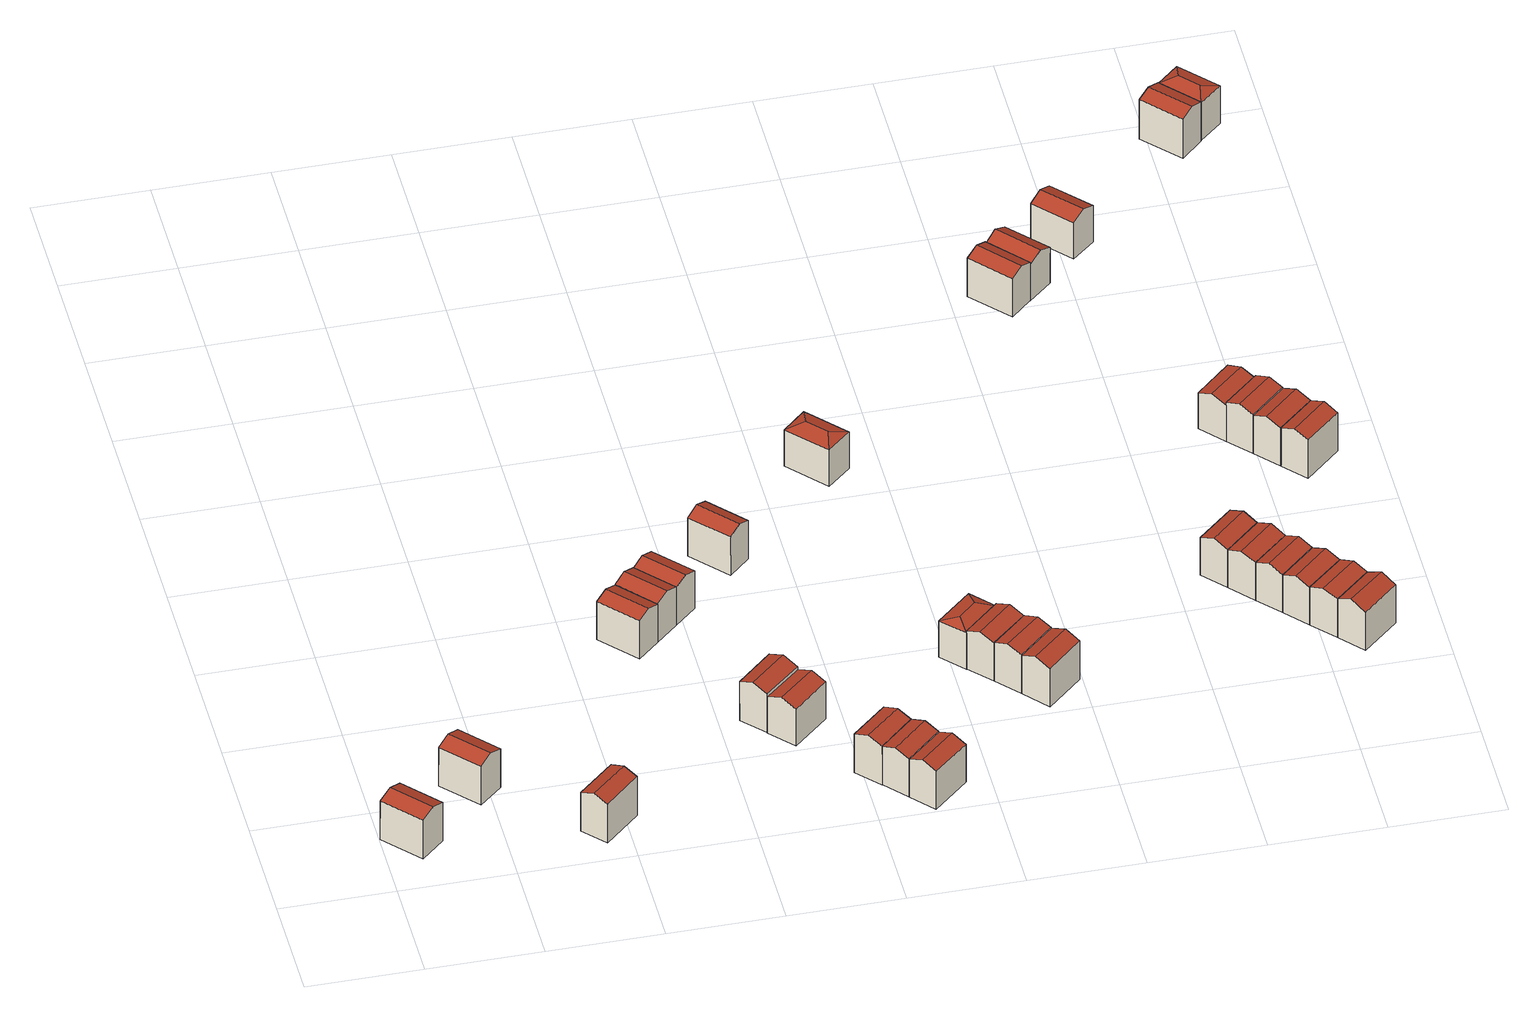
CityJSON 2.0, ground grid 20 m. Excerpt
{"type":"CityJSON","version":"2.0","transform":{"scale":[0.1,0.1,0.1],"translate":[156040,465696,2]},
"CityObjects":{
"building1":{"type":"Building","attributes":{"b3_bag_bag_overlap":0,"b3_bouwlagen":3,"b3_dak_type":"slanted","b3_extrusie":"standard","b3_h_dak_50p":10.37,"b3_h_dak_70p":11.09,"b3_h_dak_max":12.08,"b3_h_dak_min":8.69,"b3_h_maaiveld":2.93,"b3_h_nok":12.14,"b3_is_glas_dak":false,"b3_kas_warenhuis":false,"b3_kwaliteitsindicator":true,"b3_mutatie_ahn3_ahn4":false,"b3_mutatie_ahn4_ahn5":false,"b3_n_nok":1,"b3_n_vlakken":2,"b3_opp_buitenmuur":63.27,"b3_opp_dak_plat":0,"b3_opp_dak_schuin":61.03,"b3_opp_grond":47,"b3_opp_scheidingsmuur":126.08,"b3_rmse_lod12":1.23,"b3_rmse_lod13":1.23,"b3_rmse_lod22":0.0149,"b3_t_run":21,"b3_val3dity_lod12":"[]","b3_val3dity_lod13":"[]","b3_val3dity_lod22":"[]","b3_volume_lod12":382.72,"b3_volume_lod13":382.72,"b3_volume_lod22":350.09,"geconstateerd":false,"oorspronkelijkbouwjaar":1989,"status":"Pand in gebruik"},"children":["building1-1"]},
"building1-1":{"type":"BuildingPart","parents":["building1"],"geometry":[{"type":"Solid","lod":"2.2","boundaries":[[[[0,1,2,3]],[[4,5,6,1,0]],[[7,6,5,8]],[[6,7,2,1]],[[7,8,9,3,2]],[[4,9,8,5]],[[9,4,0,3]]]],"semantics":{"surfaces":[{"type":"GroundSurface"},{"type":"WallSurface"},{"type":"RoofSurface"}],"values":[[0,1,2,1,1,2,1]]}}]},
"building2":{"type":"Building","attributes":{"b3_bag_bag_overlap":0,"b3_bouwlagen":3,"b3_dak_type":"slanted","b3_extrusie":"standard","b3_h_dak_50p":10.91,"b3_h_dak_70p":11.15,"b3_h_dak_max":12.09,"b3_h_dak_min":8.73,"b3_h_maaiveld":2.95,"b3_h_nok":12.19,"b3_is_glas_dak":false,"b3_kas_warenhuis":false,"b3_kwaliteitsindicator":true,"b3_mutatie_ahn3_ahn4":false,"b3_mutatie_ahn4_ahn5":false,"b3_n_nok":2,"b3_n_vlakken":3,"b3_opp_buitenmuur":62.36,"b3_opp_dak_plat":0,"b3_opp_dak_schuin":59.44,"b3_opp_grond":45.85,"b3_opp_scheidingsmuur":126.52,"b3_rmse_lod12":1.18,"b3_rmse_lod13":1.18,"b3_rmse_lod22":0.26,"b3_t_run":27,"b3_val3dity_lod12":"[]","b3_val3dity_lod13":"[]","b3_val3dity_lod22":"[]","b3_volume_lod12":376.59,"b3_volume_lod13":376.59,"b3_volume_lod22":343.18,"geconstateerd":false,"oorspronkelijkbouwjaar":1989,"status":"Pand in gebruik"},"children":["building2-1"]},
"building2-1":{"type":"BuildingPart","parents":["building2"],"geometry":[{"type":"Solid","lod":"2.2","boundaries":[[[[10,11,12,13]],[[14,15,16,17]],[[15,14,11,10]],[[14,17,18,12,11]],[[19,18,17,16]],[[18,19,13,12]],[[19,16,15,10,13]]]],"semantics":{"surfaces":[{"type":"GroundSurface"},{"type":"RoofSurface"},{"type":"WallSurface"}],"values":[[0,1,2,2,1,2,2]]}}]},
"building3":{"type":"Building","attributes":{"b3_bag_bag_overlap":0,"b3_bouwlagen":3,"b3_dak_type":"slanted","b3_extrusie":"standard","b3_h_dak_50p":10.39,"b3_h_dak_70p":11.07,"b3_h_dak_max":12.06,"b3_h_dak_min":8.68,"b3_h_maaiveld":2.92,"b3_h_nok":12.11,"b3_is_glas_dak":false,"b3_kas_warenhuis":false,"b3_kwaliteitsindicator":true,"b3_mutatie_ahn3_ahn4":false,"b3_mutatie_ahn4_ahn5":false,"b3_n_nok":1,"b3_n_vlakken":2,"b3_opp_buitenmuur":59.91,"b3_opp_dak_plat":0,"b3_opp_dak_schuin":58.02,"b3_opp_grond":44.75,"b3_opp_scheidingsmuur":126.4,"b3_rmse_lod12":1.24,"b3_rmse_lod13":1.24,"b3_rmse_lod22":0.0114,"b3_t_run":25,"b3_val3dity_lod12":"[]","b3_val3dity_lod13":"[]","b3_val3dity_lod22":"[]","b3_volume_lod12":364.29,"b3_volume_lod13":364.29,"b3_volume_lod22":333.52,"geconstateerd":false,"oorspronkelijkbouwjaar":1988,"status":"Pand in gebruik"},"children":["building3-1"]},
"building3-1":{"type":"BuildingPart","parents":["building3"],"geometry":[{"type":"Solid","lod":"2.2","boundaries":[[[[20,21,22,23]],[[24,25,26,21,20]],[[27,26,25,28]],[[26,27,22,21]],[[27,28,29,23,22]],[[24,29,28,25]],[[29,24,20,23]]]],"semantics":{"surfaces":[{"type":"GroundSurface"},{"type":"WallSurface"},{"type":"RoofSurface"}],"values":[[0,1,2,1,1,2,1]]}}]},
"building4":{"type":"Building","attributes":{"b3_bag_bag_overlap":0,"b3_bouwlagen":3,"b3_dak_type":"slanted","b3_extrusie":"standard","b3_h_dak_50p":10.43,"b3_h_dak_70p":11.11,"b3_h_dak_max":12.09,"b3_h_dak_min":8.68,"b3_h_maaiveld":2.98,"b3_h_nok":12.14,"b3_is_glas_dak":false,"b3_kas_warenhuis":false,"b3_kwaliteitsindicator":true,"b3_mutatie_ahn3_ahn4":false,"b3_mutatie_ahn4_ahn5":false,"b3_n_nok":1,"b3_n_vlakken":2,"b3_opp_buitenmuur":57.1,"b3_opp_dak_plat":0,"b3_opp_dak_schuin":56.17,"b3_opp_grond":43.23,"b3_opp_scheidingsmuur":126.03,"b3_rmse_lod12":1.25,"b3_rmse_lod13":1.25,"b3_rmse_lod22":0.0155,"b3_t_run":27,"b3_val3dity_lod12":"[]","b3_val3dity_lod13":"[]","b3_val3dity_lod22":"[]","b3_volume_lod12":350.51,"b3_volume_lod13":350.51,"b3_volume_lod22":319.65,"geconstateerd":false,"oorspronkelijkbouwjaar":1989,"status":"Pand in gebruik"},"children":["building4-1"]},
"building4-1":{"type":"BuildingPart","parents":["building4"],"geometry":[{"type":"Solid","lod":"2.2","boundaries":[[[[30,31,32,33]],[[34,35,36,37]],[[35,34,31,30]],[[34,37,38,32,31]],[[39,38,37,36]],[[38,39,33,32]],[[39,36,35,30,33]]]],"semantics":{"surfaces":[{"type":"GroundSurface"},{"type":"RoofSurface"},{"type":"WallSurface"}],"values":[[0,1,2,2,1,2,2]]}}]},
"building5":{"type":"Building","attributes":{"b3_bag_bag_overlap":0,"b3_bouwlagen":3,"b3_dak_type":"slanted","b3_extrusie":"standard","b3_h_dak_50p":10.8,"b3_h_dak_70p":11.13,"b3_h_dak_max":12.1,"b3_h_dak_min":8.73,"b3_h_maaiveld":2.96,"b3_h_nok":12.17,"b3_is_glas_dak":false,"b3_kas_warenhuis":false,"b3_kwaliteitsindicator":true,"b3_mutatie_ahn3_ahn4":false,"b3_mutatie_ahn4_ahn5":false,"b3_n_nok":1,"b3_n_vlakken":3,"b3_opp_buitenmuur":59.59,"b3_opp_dak_plat":0,"b3_opp_dak_schuin":57.48,"b3_opp_grond":44.22,"b3_opp_scheidingsmuur":126.16,"b3_rmse_lod12":1.21,"b3_rmse_lod13":1.21,"b3_rmse_lod22":0.227,"b3_t_run":21,"b3_val3dity_lod12":"[]","b3_val3dity_lod13":"[]","b3_val3dity_lod22":"[]","b3_volume_lod12":362.58,"b3_volume_lod13":362.58,"b3_volume_lod22":329.09,"geconstateerd":false,"oorspronkelijkbouwjaar":1989,"status":"Pand in gebruik"},"children":["building5-1"]},
"building5-1":{"type":"BuildingPart","parents":["building5"],"geometry":[{"type":"Solid","lod":"2.2","boundaries":[[[[40,31,30,41]],[[42,43,44,31,40]],[[45,44,43,46]],[[44,45,30,31]],[[45,46,47,41,30]],[[42,47,46,43]],[[47,42,40,41]]]],"semantics":{"surfaces":[{"type":"GroundSurface"},{"type":"WallSurface"},{"type":"RoofSurface"}],"values":[[0,1,2,1,1,2,1]]}}]},
"building6":{"type":"Building","attributes":{"b3_bag_bag_overlap":0,"b3_bouwlagen":3,"b3_dak_type":"slanted","b3_extrusie":"standard","b3_h_dak_50p":10.35,"b3_h_dak_70p":11.05,"b3_h_dak_max":12.09,"b3_h_dak_min":8.66,"b3_h_maaiveld":2.96,"b3_h_nok":12.13,"b3_is_glas_dak":false,"b3_kas_warenhuis":false,"b3_kwaliteitsindicator":true,"b3_mutatie_ahn3_ahn4":false,"b3_mutatie_ahn4_ahn5":false,"b3_n_nok":1,"b3_n_vlakken":2,"b3_opp_buitenmuur":58.69,"b3_opp_dak_plat":0,"b3_opp_dak_schuin":57.4,"b3_opp_grond":44.25,"b3_opp_scheidingsmuur":126.3,"b3_rmse_lod12":1.23,"b3_rmse_lod13":1.23,"b3_rmse_lod22":0.0172,"b3_t_run":20,"b3_val3dity_lod12":"[]","b3_val3dity_lod13":"[]","b3_val3dity_lod22":"[]","b3_volume_lod12":357.53,"b3_volume_lod13":357.53,"b3_volume_lod22":327.87,"geconstateerd":false,"oorspronkelijkbouwjaar":1989,"status":"Pand in gebruik"},"children":["building6-1"]},
"building6-1":{"type":"BuildingPart","parents":["building6"],"geometry":[{"type":"Solid","lod":"2.2","boundaries":[[[[40,41,48,49]],[[50,51,52,53]],[[51,50,41,40]],[[50,53,54,48,41]],[[55,54,53,52]],[[54,55,49,48]],[[55,52,51,40,49]]]],"semantics":{"surfaces":[{"type":"GroundSurface"},{"type":"RoofSurface"},{"type":"WallSurface"}],"values":[[0,1,2,2,1,2,2]]}}]},
"building7":{"type":"Building","attributes":{"b3_bag_bag_overlap":0,"b3_bouwlagen":3,"b3_dak_type":"slanted","b3_extrusie":"standard","b3_h_dak_50p":10.88,"b3_h_dak_70p":11.18,"b3_h_dak_max":12.08,"b3_h_dak_min":8.7,"b3_h_maaiveld":2.94,"b3_h_nok":12.17,"b3_is_glas_dak":false,"b3_kas_warenhuis":false,"b3_kwaliteitsindicator":true,"b3_mutatie_ahn3_ahn4":false,"b3_mutatie_ahn4_ahn5":false,"b3_n_nok":1,"b3_n_vlakken":3,"b3_opp_buitenmuur":71.58,"b3_opp_dak_plat":7.27,"b3_opp_dak_schuin":60.93,"b3_opp_grond":46.54,"b3_opp_scheidingsmuur":126.46,"b3_rmse_lod12":1.14,"b3_rmse_lod13":1.14,"b3_rmse_lod22":0.061,"b3_t_run":22,"b3_val3dity_lod12":"[]","b3_val3dity_lod13":"[]","b3_val3dity_lod22":"[]","b3_volume_lod12":381.73,"b3_volume_lod13":381.73,"b3_volume_lod22":353.87,"geconstateerd":false,"oorspronkelijkbouwjaar":1988,"status":"Pand in gebruik"},"children":["building7-1"]},
"building7-1":{"type":"BuildingPart","parents":["building7"],"geometry":[{"type":"Solid","lod":"2.2","boundaries":[[[[56,57,58,59]],[[60,61,62,63]],[[61,60,57,56]],[[60,63,64,58,57]],[[65,64,63,62]],[[64,65,59,58]],[[65,62,61,56,59]]]],"semantics":{"surfaces":[{"type":"GroundSurface"},{"type":"RoofSurface"},{"type":"WallSurface"}],"values":[[0,1,2,2,1,2,2]]}}]},
"building8":{"type":"Building","attributes":{"b3_bag_bag_overlap":0,"b3_bouwlagen":3,"b3_dak_type":"slanted","b3_extrusie":"standard","b3_h_dak_50p":9.92,"b3_h_dak_70p":10.63,"b3_h_dak_max":12.04,"b3_h_dak_min":8.72,"b3_h_maaiveld":2.83,"b3_h_nok":12.13,"b3_is_glas_dak":false,"b3_kas_warenhuis":false,"b3_kwaliteitsindicator":false,"b3_mutatie_ahn3_ahn4":false,"b3_mutatie_ahn4_ahn5":false,"b3_n_nok":1,"b3_n_vlakken":3,"b3_opp_buitenmuur":115.19,"b3_opp_dak_plat":0,"b3_opp_dak_schuin":62.97,"b3_opp_grond":46.9,"b3_opp_scheidingsmuur":62.45,"b3_rmse_lod12":1.09,"b3_rmse_lod13":1.09,"b3_rmse_lod22":0.0146,"b3_t_run":30,"b3_val3dity_lod12":"[]","b3_val3dity_lod13":"[]","b3_val3dity_lod22":"[102]","b3_volume_lod12":363.97,"b3_volume_lod13":363.97,"b3_volume_lod22":338.99,"geconstateerd":false,"oorspronkelijkbouwjaar":1988,"status":"Pand in gebruik"},"children":["building8-1"]},
"building8-1":{"type":"BuildingPart","parents":["building8"],"geometry":[{"type":"Solid","lod":"2.2","boundaries":[[[[66,67,68,69]],[[70,71,72,73]],[[71,70,67,66]],[[70,73,74,68,67]],[[75,74,73,72]],[[74,75,69,68]],[[75,72,71,66,69]]]],"semantics":{"surfaces":[{"type":"GroundSurface"},{"type":"RoofSurface"},{"type":"WallSurface"}],"values":[[0,1,2,2,1,2,2]]}}]},
"building9":{"type":"Building","attributes":{"b3_bag_bag_overlap":0,"b3_bouwlagen":3,"b3_dak_type":"slanted","b3_extrusie":"standard","b3_h_dak_50p":10.38,"b3_h_dak_70p":11.09,"b3_h_dak_max":12.02,"b3_h_dak_min":8.7,"b3_h_maaiveld":2.94,"b3_h_nok":12.13,"b3_is_glas_dak":false,"b3_kas_warenhuis":false,"b3_kwaliteitsindicator":true,"b3_mutatie_ahn3_ahn4":false,"b3_mutatie_ahn4_ahn5":false,"b3_n_nok":1,"b3_n_vlakken":2,"b3_opp_buitenmuur":61.86,"b3_opp_dak_plat":0,"b3_opp_dak_schuin":58.49,"b3_opp_grond":44.98,"b3_opp_scheidingsmuur":123.74,"b3_rmse_lod12":1.24,"b3_rmse_lod13":1.24,"b3_rmse_lod22":0.0367,"b3_t_run":26,"b3_val3dity_lod12":"[]","b3_val3dity_lod13":"[]","b3_val3dity_lod22":"[]","b3_volume_lod12":366.27,"b3_volume_lod13":366.27,"b3_volume_lod22":334.65,"geconstateerd":false,"oorspronkelijkbouwjaar":1988,"status":"Pand in gebruik"},"children":["building9-1"]},
"building9-1":{"type":"BuildingPart","parents":["building9"],"geometry":[{"type":"Solid","lod":"2.2","boundaries":[[[[76,77,78,79]],[[80,81,82,77,76]],[[83,82,81,84]],[[82,83,78,77]],[[83,84,85,79,78]],[[80,85,84,81]],[[85,80,76,79]]]],"semantics":{"surfaces":[{"type":"GroundSurface"},{"type":"WallSurface"},{"type":"RoofSurface"}],"values":[[0,1,2,1,1,2,1]]}}]},
"building10":{"type":"Building","attributes":{"b3_bag_bag_overlap":0,"b3_bouwlagen":3,"b3_dak_type":"slanted","b3_extrusie":"standard","b3_h_dak_50p":10.41,"b3_h_dak_70p":11.11,"b3_h_dak_max":12.03,"b3_h_dak_min":8.74,"b3_h_maaiveld":2.95,"b3_h_nok":12.11,"b3_is_glas_dak":false,"b3_kas_warenhuis":false,"b3_kwaliteitsindicator":true,"b3_mutatie_ahn3_ahn4":false,"b3_mutatie_ahn4_ahn5":false,"b3_n_nok":1,"b3_n_vlakken":2,"b3_opp_buitenmuur":62.4,"b3_opp_dak_plat":0,"b3_opp_dak_schuin":58.32,"b3_opp_grond":44.97,"b3_opp_scheidingsmuur":123.39,"b3_rmse_lod12":1.21,"b3_rmse_lod13":1.21,"b3_rmse_lod22":0.04,"b3_t_run":27,"b3_val3dity_lod12":"[]","b3_val3dity_lod13":"[]","b3_val3dity_lod22":"[]","b3_volume_lod12":365.79,"b3_volume_lod13":365.79,"b3_volume_lod22":334.73,"geconstateerd":false,"oorspronkelijkbouwjaar":1988,"status":"Pand in gebruik"},"children":["building10-1"]},
"building10-1":{"type":"BuildingPart","parents":["building10"],"geometry":[{"type":"Solid","lod":"2.2","boundaries":[[[[86,87,88,89]],[[85,80,90,91]],[[80,85,87,86]],[[85,91,92,88,87]],[[93,92,91,90]],[[92,93,89,88]],[[93,90,80,86,89]]]],"semantics":{"surfaces":[{"type":"GroundSurface"},{"type":"RoofSurface"},{"type":"WallSurface"}],"values":[[0,1,2,2,1,2,2]]}}]},
"building11":{"type":"Building","attributes":{"b3_bag_bag_overlap":0,"b3_bouwlagen":3,"b3_dak_type":"slanted","b3_extrusie":"standard","b3_h_dak_50p":10.56,"b3_h_dak_70p":11.16,"b3_h_dak_max":12.09,"b3_h_dak_min":8.67,"b3_h_maaiveld":2.96,"b3_h_nok":12.18,"b3_is_glas_dak":false,"b3_kas_warenhuis":false,"b3_kwaliteitsindicator":true,"b3_mutatie_ahn3_ahn4":false,"b3_mutatie_ahn4_ahn5":false,"b3_n_nok":1,"b3_n_vlakken":3,"b3_opp_buitenmuur":65.24,"b3_opp_dak_plat":3.14,"b3_opp_dak_schuin":55.84,"b3_opp_grond":42.69,"b3_opp_scheidingsmuur":125.57,"b3_rmse_lod12":1.22,"b3_rmse_lod13":1.22,"b3_rmse_lod22":0.0449,"b3_t_run":29,"b3_val3dity_lod12":"[]","b3_val3dity_lod13":"[]","b3_val3dity_lod22":"[]","b3_volume_lod12":347.56,"b3_volume_lod13":347.56,"b3_volume_lod22":320.75,"geconstateerd":false,"oorspronkelijkbouwjaar":1989,"status":"Pand in gebruik"},"children":["building11-1"]},
"building11-1":{"type":"BuildingPart","parents":["building11"],"geometry":[{"type":"Solid","lod":"2.2","boundaries":[[[[94,95,96,97]],[[98,99,100,101]],[[99,98,95,94]],[[98,101,102,96,95]],[[103,102,101,100]],[[102,103,97,96]],[[103,100,99,94,97]]]],"semantics":{"surfaces":[{"type":"GroundSurface"},{"type":"RoofSurface"},{"type":"WallSurface"}],"values":[[0,1,2,2,1,2,2]]}}]},
"building12":{"type":"Building","attributes":{"b3_bag_bag_overlap":0,"b3_bouwlagen":3,"b3_dak_type":"slanted","b3_extrusie":"standard","b3_h_dak_50p":10.33,"b3_h_dak_70p":10.99,"b3_h_dak_max":12.03,"b3_h_dak_min":8.71,"b3_h_maaiveld":2.95,"b3_h_nok":12.09,"b3_is_glas_dak":false,"b3_kas_warenhuis":false,"b3_kwaliteitsindicator":true,"b3_mutatie_ahn3_ahn4":false,"b3_mutatie_ahn4_ahn5":false,"b3_n_nok":1,"b3_n_vlakken":2,"b3_opp_buitenmuur":61.19,"b3_opp_dak_plat":0,"b3_opp_dak_schuin":58.58,"b3_opp_grond":44.98,"b3_opp_scheidingsmuur":123.29,"b3_rmse_lod12":1.19,"b3_rmse_lod13":1.19,"b3_rmse_lod22":0.012,"b3_t_run":21,"b3_val3dity_lod12":"[]","b3_val3dity_lod13":"[]","b3_val3dity_lod22":"[]","b3_volume_lod12":362.45,"b3_volume_lod13":362.45,"b3_volume_lod22":332.89,"geconstateerd":false,"oorspronkelijkbouwjaar":1988,"status":"Pand in gebruik"},"children":["building12-1"]},
"building12-1":{"type":"BuildingPart","parents":["building12"],"geometry":[{"type":"Solid","lod":"2.2","boundaries":[[[[104,89,88,105]],[[106,107,108,89,104]],[[109,108,107,110]],[[108,109,88,89]],[[109,110,111,105,88]],[[106,111,110,107]],[[111,106,104,105]]]],"semantics":{"surfaces":[{"type":"GroundSurface"},{"type":"WallSurface"},{"type":"RoofSurface"}],"values":[[0,1,2,1,1,2,1]]}}]},
"building13":{"type":"Building","attributes":{"b3_bag_bag_overlap":0,"b3_bouwlagen":3,"b3_dak_type":"slanted","b3_extrusie":"standard","b3_h_dak_50p":9.82,"b3_h_dak_70p":10.5,"b3_h_dak_max":11.98,"b3_h_dak_min":8.67,"b3_h_maaiveld":2.8,"b3_h_nok":12.07,"b3_is_glas_dak":false,"b3_kas_warenhuis":false,"b3_kwaliteitsindicator":true,"b3_mutatie_ahn3_ahn4":false,"b3_mutatie_ahn4_ahn5":false,"b3_n_nok":1,"b3_n_vlakken":3,"b3_opp_buitenmuur":114.11,"b3_opp_dak_plat":0,"b3_opp_dak_schuin":60.87,"b3_opp_grond":45.85,"b3_opp_scheidingsmuur":62.24,"b3_rmse_lod12":1.05,"b3_rmse_lod13":1.05,"b3_rmse_lod22":0.0277,"b3_t_run":25,"b3_val3dity_lod12":"[]","b3_val3dity_lod13":"[]","b3_val3dity_lod22":"[]","b3_volume_lod12":352.12,"b3_volume_lod13":352.12,"b3_volume_lod22":330,"geconstateerd":false,"oorspronkelijkbouwjaar":1988,"status":"Pand in gebruik"},"children":["building13-1"]},
"building13-1":{"type":"BuildingPart","parents":["building13"],"geometry":[{"type":"Solid","lod":"2.2","boundaries":[[[[112,113,114,115]],[[116,117,118]],[[117,116,113,112]],[[119,116,118,120]],[[116,119,114,113]],[[121,119,120]],[[119,121,115,114]],[[117,121,120,118]],[[121,117,112,115]]]],"semantics":{"surfaces":[{"type":"GroundSurface"},{"type":"RoofSurface"},{"type":"WallSurface"}],"values":[[0,1,2,1,2,1,2,1,2]]}}]},
"building14":{"type":"Building","attributes":{"b3_bag_bag_overlap":0,"b3_bouwlagen":3,"b3_dak_type":"slanted","b3_extrusie":"standard","b3_h_dak_50p":9.83,"b3_h_dak_70p":10.54,"b3_h_dak_max":12.09,"b3_h_dak_min":8.52,"b3_h_maaiveld":2.85,"b3_h_nok":12.24,"b3_is_glas_dak":false,"b3_kas_warenhuis":false,"b3_kwaliteitsindicator":true,"b3_mutatie_ahn3_ahn4":false,"b3_mutatie_ahn4_ahn5":false,"b3_n_nok":1,"b3_n_vlakken":3,"b3_opp_buitenmuur":116.62,"b3_opp_dak_plat":0,"b3_opp_dak_schuin":66.48,"b3_opp_grond":49.43,"b3_opp_scheidingsmuur":64.25,"b3_rmse_lod12":1.12,"b3_rmse_lod13":1.12,"b3_rmse_lod22":0.0219,"b3_t_run":29,"b3_val3dity_lod12":"[]","b3_val3dity_lod13":"[]","b3_val3dity_lod22":"[]","b3_volume_lod12":378.08,"b3_volume_lod13":378.08,"b3_volume_lod22":351.1,"geconstateerd":false,"oorspronkelijkbouwjaar":1989,"status":"Pand in gebruik"},"children":["building14-1"]},
"building14-1":{"type":"BuildingPart","parents":["building14"],"geometry":[{"type":"Solid","lod":"2.2","boundaries":[[[[122,123,124,125]],[[126,127,128]],[[127,126,123,122]],[[129,126,128,130]],[[126,129,124,123]],[[131,129,130]],[[129,131,125,124]],[[127,131,130,128]],[[131,127,122,125]]]],"semantics":{"surfaces":[{"type":"GroundSurface"},{"type":"RoofSurface"},{"type":"WallSurface"}],"values":[[0,1,2,1,2,1,2,1,2]]}}]},
"building15":{"type":"Building","attributes":{"b3_bag_bag_overlap":0,"b3_bouwlagen":3,"b3_dak_type":"slanted","b3_extrusie":"standard","b3_h_dak_50p":10.36,"b3_h_dak_70p":11.06,"b3_h_dak_max":12.01,"b3_h_dak_min":8.7,"b3_h_maaiveld":2.9,"b3_h_nok":12.06,"b3_is_glas_dak":false,"b3_kas_warenhuis":false,"b3_kwaliteitsindicator":true,"b3_mutatie_ahn3_ahn4":false,"b3_mutatie_ahn4_ahn5":false,"b3_n_nok":1,"b3_n_vlakken":2,"b3_opp_buitenmuur":61.72,"b3_opp_dak_plat":0,"b3_opp_dak_schuin":58.66,"b3_opp_grond":45.15,"b3_opp_scheidingsmuur":124.39,"b3_rmse_lod12":1.2,"b3_rmse_lod13":1.2,"b3_rmse_lod22":0.0445,"b3_t_run":24,"b3_val3dity_lod12":"[]","b3_val3dity_lod13":"[]","b3_val3dity_lod22":"[]","b3_volume_lod12":367.13,"b3_volume_lod13":367.13,"b3_volume_lod22":336.03,"geconstateerd":false,"oorspronkelijkbouwjaar":1988,"status":"Pand in gebruik"},"children":["building15-1"]},
"building15-1":{"type":"BuildingPart","parents":["building15"],"geometry":[{"type":"Solid","lod":"2.2","boundaries":[[[[132,133,134,135]],[[136,137,138,139]],[[137,136,133,132]],[[136,139,140,134,133]],[[141,140,139,138]],[[140,141,135,134]],[[141,138,137,132,135]]]],"semantics":{"surfaces":[{"type":"GroundSurface"},{"type":"RoofSurface"},{"type":"WallSurface"}],"values":[[0,1,2,2,1,2,2]]}}]},
"building16":{"type":"Building","attributes":{"b3_bag_bag_overlap":0,"b3_bouwlagen":3,"b3_dak_type":"slanted","b3_extrusie":"standard","b3_h_dak_50p":10.36,"b3_h_dak_70p":11.04,"b3_h_dak_max":12.01,"b3_h_dak_min":8.67,"b3_h_maaiveld":2.86,"b3_h_nok":12.08,"b3_is_glas_dak":false,"b3_kas_warenhuis":false,"b3_kwaliteitsindicator":true,"b3_mutatie_ahn3_ahn4":false,"b3_mutatie_ahn4_ahn5":false,"b3_n_nok":1,"b3_n_vlakken":2,"b3_opp_buitenmuur":62.49,"b3_opp_dak_plat":0,"b3_opp_dak_schuin":58.69,"b3_opp_grond":45.16,"b3_opp_scheidingsmuur":124.55,"b3_rmse_lod12":1.23,"b3_rmse_lod13":1.23,"b3_rmse_lod22":0.0112,"b3_t_run":25,"b3_val3dity_lod12":"[]","b3_val3dity_lod13":"[]","b3_val3dity_lod22":"[]","b3_volume_lod12":369.91,"b3_volume_lod13":369.91,"b3_volume_lod22":337.57,"geconstateerd":false,"oorspronkelijkbouwjaar":1988,"status":"Pand in gebruik"},"children":["building16-1"]},
"building16-1":{"type":"BuildingPart","parents":["building16"],"geometry":[{"type":"Solid","lod":"2.2","boundaries":[[[[142,143,133,132]],[[144,145,146,147]],[[145,144,143,142]],[[144,147,148,133,143]],[[149,148,147,146]],[[148,149,132,133]],[[149,146,145,142,132]]]],"semantics":{"surfaces":[{"type":"GroundSurface"},{"type":"RoofSurface"},{"type":"WallSurface"}],"values":[[0,1,2,2,1,2,2]]}}]},
"building17":{"type":"Building","attributes":{"b3_bag_bag_overlap":0,"b3_bouwlagen":3,"b3_dak_type":"slanted","b3_extrusie":"standard","b3_h_dak_50p":10.27,"b3_h_dak_70p":11,"b3_h_dak_max":12.02,"b3_h_dak_min":8.66,"b3_h_maaiveld":2.87,"b3_h_nok":12.07,"b3_is_glas_dak":false,"b3_kas_warenhuis":false,"b3_kwaliteitsindicator":true,"b3_mutatie_ahn3_ahn4":false,"b3_mutatie_ahn4_ahn5":false,"b3_n_nok":1,"b3_n_vlakken":2,"b3_opp_buitenmuur":127.86,"b3_opp_dak_plat":0,"b3_opp_dak_schuin":62.16,"b3_opp_grond":47.75,"b3_opp_scheidingsmuur":62.41,"b3_rmse_lod12":1.24,"b3_rmse_lod13":1.24,"b3_rmse_lod22":0.028,"b3_t_run":32,"b3_val3dity_lod12":"[]","b3_val3dity_lod13":"[]","b3_val3dity_lod22":"[]","b3_volume_lod12":388.92,"b3_volume_lod13":388.92,"b3_volume_lod22":356.57,"geconstateerd":false,"oorspronkelijkbouwjaar":1988,"status":"Pand in gebruik"},"children":["building17-1"]},
"building17-1":{"type":"BuildingPart","parents":["building17"],"geometry":[{"type":"Solid","lod":"2.2","boundaries":[[[[150,151,143,142]],[[152,153,154,155]],[[153,152,151,150]],[[152,155,156,143,151]],[[157,156,155,154]],[[156,157,142,143]],[[157,154,153,150,142]]]],"semantics":{"surfaces":[{"type":"GroundSurface"},{"type":"RoofSurface"},{"type":"WallSurface"}],"values":[[0,1,2,2,1,2,2]]}}]},
"building18":{"type":"Building","attributes":{"b3_bag_bag_overlap":0,"b3_bouwlagen":3,"b3_dak_type":"slanted","b3_extrusie":"standard","b3_h_dak_50p":10.79,"b3_h_dak_70p":11.46,"b3_h_dak_max":12.45,"b3_h_dak_min":9.11,"b3_h_maaiveld":3.38,"b3_h_nok":12.5,"b3_is_glas_dak":false,"b3_kas_warenhuis":false,"b3_kwaliteitsindicator":true,"b3_mutatie_ahn3_ahn4":false,"b3_mutatie_ahn4_ahn5":false,"b3_n_nok":1,"b3_n_vlakken":2,"b3_opp_buitenmuur":61.35,"b3_opp_dak_plat":0,"b3_opp_dak_schuin":58.84,"b3_opp_grond":45.24,"b3_opp_scheidingsmuur":123.37,"b3_rmse_lod12":1.2,"b3_rmse_lod13":1.2,"b3_rmse_lod22":0.012,"b3_t_run":29,"b3_val3dity_lod12":"[]","b3_val3dity_lod13":"[]","b3_val3dity_lod22":"[]","b3_volume_lod12":364.94,"b3_volume_lod13":364.94,"b3_volume_lod22":334.15,"geconstateerd":false,"oorspronkelijkbouwjaar":1988,"status":"Pand in gebruik"},"children":["building18-1"]},
"building18-1":{"type":"BuildingPart","parents":["building18"],"geometry":[{"type":"Solid","lod":"2.2","boundaries":[[[[158,159,160,161]],[[162,163,164,159,158]],[[165,164,163,166]],[[164,165,160,159]],[[165,166,167,161,160]],[[162,167,166,163]],[[167,162,158,161]]]],"semantics":{"surfaces":[{"type":"GroundSurface"},{"type":"WallSurface"},{"type":"RoofSurface"}],"values":[[0,1,2,1,1,2,1]]}}]},
"building19":{"type":"Building","attributes":{"b3_bag_bag_overlap":0,"b3_bouwlagen":3,"b3_dak_type":"slanted","b3_extrusie":"standard","b3_h_dak_50p":10.37,"b3_h_dak_70p":11.11,"b3_h_dak_max":12.16,"b3_h_dak_min":8.57,"b3_h_maaiveld":3.04,"b3_h_nok":12.22,"b3_is_glas_dak":false,"b3_kas_warenhuis":false,"b3_kwaliteitsindicator":true,"b3_mutatie_ahn3_ahn4":false,"b3_mutatie_ahn4_ahn5":false,"b3_n_nok":1,"b3_n_vlakken":2,"b3_opp_buitenmuur":55.76,"b3_opp_dak_plat":0,"b3_opp_dak_schuin":58.39,"b3_opp_grond":44.92,"b3_opp_scheidingsmuur":130.19,"b3_rmse_lod12":1.29,"b3_rmse_lod13":1.29,"b3_rmse_lod22":0.0159,"b3_t_run":29,"b3_val3dity_lod12":"[]","b3_val3dity_lod13":"[]","b3_val3dity_lod22":"[]","b3_volume_lod12":362.4,"b3_volume_lod13":362.4,"b3_volume_lod22":328.97,"geconstateerd":false,"oorspronkelijkbouwjaar":1989,"status":"Pand in gebruik"},"children":["building19-1"]},
"building19-1":{"type":"BuildingPart","parents":["building19"],"geometry":[{"type":"Solid","lod":"2.2","boundaries":[[[[168,169,170,171]],[[172,173,174,169,168]],[[175,174,173,176]],[[174,175,170,169]],[[175,176,177,171,170]],[[172,177,176,173]],[[177,172,168,171]]]],"semantics":{"surfaces":[{"type":"GroundSurface"},{"type":"WallSurface"},{"type":"RoofSurface"}],"values":[[0,1,2,1,1,2,1]]}}]},
"building20":{"type":"Building","attributes":{"b3_bag_bag_overlap":0,"b3_bouwlagen":3,"b3_dak_type":"slanted","b3_extrusie":"standard","b3_h_dak_50p":10.74,"b3_h_dak_70p":11.44,"b3_h_dak_max":12.45,"b3_h_dak_min":9.1,"b3_h_maaiveld":3.37,"b3_h_nok":12.51,"b3_is_glas_dak":false,"b3_kas_warenhuis":false,"b3_kwaliteitsindicator":true,"b3_mutatie_ahn3_ahn4":false,"b3_mutatie_ahn4_ahn5":false,"b3_n_nok":1,"b3_n_vlakken":2,"b3_opp_buitenmuur":62.12,"b3_opp_dak_plat":0,"b3_opp_dak_schuin":59.51,"b3_opp_grond":45.75,"b3_opp_scheidingsmuur":123.58,"b3_rmse_lod12":1.22,"b3_rmse_lod13":1.22,"b3_rmse_lod22":0.0245,"b3_t_run":27,"b3_val3dity_lod12":"[]","b3_val3dity_lod13":"[]","b3_val3dity_lod22":"[]","b3_volume_lod12":369.38,"b3_volume_lod13":369.38,"b3_volume_lod22":338.37,"geconstateerd":false,"oorspronkelijkbouwjaar":1988,"status":"Pand in gebruik"},"children":["building20-1"]},
"building20-1":{"type":"BuildingPart","parents":["building20"],"geometry":[{"type":"Solid","lod":"2.2","boundaries":[[[[178,179,158,161]],[[180,181,182,183]],[[181,180,179,178]],[[180,183,162,158,179]],[[167,162,183,182]],[[162,167,161,158]],[[167,182,181,178,161]]]],"semantics":{"surfaces":[{"type":"GroundSurface"},{"type":"RoofSurface"},{"type":"WallSurface"}],"values":[[0,1,2,2,1,2,2]]}}]},
"building21":{"type":"Building","attributes":{"b3_bag_bag_overlap":0,"b3_bouwlagen":3,"b3_dak_type":"slanted","b3_extrusie":"standard","b3_h_dak_50p":10.7,"b3_h_dak_70p":11.41,"b3_h_dak_max":12.45,"b3_h_dak_min":9.1,"b3_h_maaiveld":3.39,"b3_h_nok":12.5,"b3_is_glas_dak":false,"b3_kas_warenhuis":false,"b3_kwaliteitsindicator":true,"b3_mutatie_ahn3_ahn4":false,"b3_mutatie_ahn4_ahn5":false,"b3_n_nok":1,"b3_n_vlakken":2,"b3_opp_buitenmuur":60.73,"b3_opp_dak_plat":0,"b3_opp_dak_schuin":58.88,"b3_opp_grond":45.23,"b3_opp_scheidingsmuur":123.47,"b3_rmse_lod12":1.24,"b3_rmse_lod13":1.24,"b3_rmse_lod22":0.0395,"b3_t_run":24,"b3_val3dity_lod12":"[]","b3_val3dity_lod13":"[]","b3_val3dity_lod22":"[]","b3_volume_lod12":364.18,"b3_volume_lod13":364.18,"b3_volume_lod22":333.31,"geconstateerd":false,"oorspronkelijkbouwjaar":1988,"status":"Pand in gebruik"},"children":["building21-1"]},
"building21-1":{"type":"BuildingPart","parents":["building21"],"geometry":[{"type":"Solid","lod":"2.2","boundaries":[[[[184,185,179,178]],[[186,187,188,189]],[[187,186,185,184]],[[186,189,180,179,185]],[[181,180,189,188]],[[180,181,178,179]],[[181,188,187,184,178]]]],"semantics":{"surfaces":[{"type":"GroundSurface"},{"type":"RoofSurface"},{"type":"WallSurface"}],"values":[[0,1,2,2,1,2,2]]}}]},
"building22":{"type":"Building","attributes":{"b3_bag_bag_overlap":0,"b3_bouwlagen":3,"b3_dak_type":"slanted","b3_extrusie":"standard","b3_h_dak_50p":9.86,"b3_h_dak_70p":10.58,"b3_h_dak_max":12.13,"b3_h_dak_min":8.56,"b3_h_maaiveld":2.92,"b3_h_nok":12.22,"b3_is_glas_dak":false,"b3_kas_warenhuis":false,"b3_kwaliteitsindicator":true,"b3_mutatie_ahn3_ahn4":false,"b3_mutatie_ahn4_ahn5":false,"b3_n_nok":1,"b3_n_vlakken":3,"b3_opp_buitenmuur":113.3,"b3_opp_dak_plat":0,"b3_opp_dak_schuin":65.73,"b3_opp_grond":49.03,"b3_opp_scheidingsmuur":65.53,"b3_rmse_lod12":1.11,"b3_rmse_lod13":1.11,"b3_rmse_lod22":0.0185,"b3_t_run":26,"b3_val3dity_lod12":"[]","b3_val3dity_lod13":"[]","b3_val3dity_lod22":"[]","b3_volume_lod12":373.61,"b3_volume_lod13":373.61,"b3_volume_lod22":346.45,"geconstateerd":false,"oorspronkelijkbouwjaar":1989,"status":"Pand in gebruik"},"children":["building22-1"]},
"building22-1":{"type":"BuildingPart","parents":["building22"],"geometry":[{"type":"Solid","lod":"2.2","boundaries":[[[[190,191,192,193]],[[194,195,196,197]],[[195,194,191,190]],[[194,197,198,192,191]],[[199,198,197,196]],[[198,199,193,192]],[[199,196,195,190,193]]]],"semantics":{"surfaces":[{"type":"GroundSurface"},{"type":"RoofSurface"},{"type":"WallSurface"}],"values":[[0,1,2,2,1,2,2]]}}]},
"building23":{"type":"Building","attributes":{"b3_bag_bag_overlap":0,"b3_bouwlagen":3,"b3_dak_type":"slanted","b3_extrusie":"standard","b3_h_dak_50p":10.81,"b3_h_dak_70p":11.52,"b3_h_dak_max":12.46,"b3_h_dak_min":9.1,"b3_h_maaiveld":3.36,"b3_h_nok":12.52,"b3_is_glas_dak":false,"b3_kas_warenhuis":false,"b3_kwaliteitsindicator":true,"b3_mutatie_ahn3_ahn4":false,"b3_mutatie_ahn4_ahn5":false,"b3_n_nok":1,"b3_n_vlakken":2,"b3_opp_buitenmuur":62.09,"b3_opp_dak_plat":0,"b3_opp_dak_schuin":59.41,"b3_opp_grond":45.66,"b3_opp_scheidingsmuur":123.85,"b3_rmse_lod12":1.21,"b3_rmse_lod13":1.21,"b3_rmse_lod22":0.0198,"b3_t_run":25,"b3_val3dity_lod12":"[]","b3_val3dity_lod13":"[]","b3_val3dity_lod22":"[]","b3_volume_lod12":369.1,"b3_volume_lod13":369.1,"b3_volume_lod22":338.39,"geconstateerd":false,"oorspronkelijkbouwjaar":1988,"status":"Pand in gebruik"},"children":["building23-1"]},
"building23-1":{"type":"BuildingPart","parents":["building23"],"geometry":[{"type":"Solid","lod":"2.2","boundaries":[[[[200,201,185,184]],[[202,203,204,205]],[[203,202,201,200]],[[202,205,186,185,201]],[[187,186,205,204]],[[186,187,184,185]],[[187,204,203,200,184]]]],"semantics":{"surfaces":[{"type":"GroundSurface"},{"type":"RoofSurface"},{"type":"WallSurface"}],"values":[[0,1,2,2,1,2,2]]}}]},
"building24":{"type":"Building","attributes":{"b3_bag_bag_overlap":0,"b3_bouwlagen":3,"b3_dak_type":"slanted","b3_extrusie":"standard","b3_h_dak_50p":10.79,"b3_h_dak_70p":11.48,"b3_h_dak_max":12.45,"b3_h_dak_min":9.1,"b3_h_maaiveld":3.35,"b3_h_nok":12.5,"b3_is_glas_dak":false,"b3_kas_warenhuis":false,"b3_kwaliteitsindicator":true,"b3_mutatie_ahn3_ahn4":false,"b3_mutatie_ahn4_ahn5":false,"b3_n_nok":1,"b3_n_vlakken":2,"b3_opp_buitenmuur":61.69,"b3_opp_dak_plat":0,"b3_opp_dak_schuin":58.91,"b3_opp_grond":45.25,"b3_opp_scheidingsmuur":123.77,"b3_rmse_lod12":1.21,"b3_rmse_lod13":1.21,"b3_rmse_lod22":0.0117,"b3_t_run":24,"b3_val3dity_lod12":"[]","b3_val3dity_lod13":"[]","b3_val3dity_lod22":"[]","b3_volume_lod12":366.45,"b3_volume_lod13":366.45,"b3_volume_lod22":335.47,"geconstateerd":false,"oorspronkelijkbouwjaar":1988,"status":"Pand in gebruik"},"children":["building24-1"]},
"building24-1":{"type":"BuildingPart","parents":["building24"],"geometry":[{"type":"Solid","lod":"2.2","boundaries":[[[[206,207,201,200]],[[208,209,210,211]],[[209,208,207,206]],[[208,211,212,201,207]],[[213,212,211,210]],[[212,213,200,201]],[[213,210,209,206,200]]]],"semantics":{"surfaces":[{"type":"GroundSurface"},{"type":"RoofSurface"},{"type":"WallSurface"}],"values":[[0,1,2,2,1,2,2]]}}]},
"building25":{"type":"Building","attributes":{"b3_bag_bag_overlap":0,"b3_bouwlagen":3,"b3_dak_type":"slanted","b3_extrusie":"standard","b3_h_dak_50p":10.79,"b3_h_dak_70p":11.53,"b3_h_dak_max":12.45,"b3_h_dak_min":9.12,"b3_h_maaiveld":3.39,"b3_h_nok":12.54,"b3_is_glas_dak":false,"b3_kas_warenhuis":false,"b3_kwaliteitsindicator":true,"b3_mutatie_ahn3_ahn4":false,"b3_mutatie_ahn4_ahn5":false,"b3_n_nok":1,"b3_n_vlakken":2,"b3_opp_buitenmuur":64.29,"b3_opp_dak_plat":0,"b3_opp_dak_schuin":61.56,"b3_opp_grond":47.3,"b3_opp_scheidingsmuur":123.53,"b3_rmse_lod12":1.24,"b3_rmse_lod13":1.24,"b3_rmse_lod22":0.0392,"b3_t_run":22,"b3_val3dity_lod12":"[]","b3_val3dity_lod13":"[]","b3_val3dity_lod22":"[]","b3_volume_lod12":383.29,"b3_volume_lod13":383.29,"b3_volume_lod22":349.95,"geconstateerd":false,"oorspronkelijkbouwjaar":1988,"status":"Pand in gebruik"},"children":["building25-1"]},
"building25-1":{"type":"BuildingPart","parents":["building25"],"geometry":[{"type":"Solid","lod":"2.2","boundaries":[[[[214,215,207,206]],[[216,217,218,219]],[[217,216,215,214]],[[216,219,208,207,215]],[[209,208,219,218]],[[208,209,206,207]],[[209,218,217,214,206]]]],"semantics":{"surfaces":[{"type":"GroundSurface"},{"type":"RoofSurface"},{"type":"WallSurface"}],"values":[[0,1,2,2,1,2,2]]}}]},
"building26":{"type":"Building","attributes":{"b3_bag_bag_overlap":0,"b3_bouwlagen":3,"b3_dak_type":"slanted","b3_extrusie":"standard","b3_h_dak_50p":9.95,"b3_h_dak_70p":10.67,"b3_h_dak_max":12.14,"b3_h_dak_min":8.74,"b3_h_maaiveld":2.92,"b3_h_nok":12.24,"b3_is_glas_dak":false,"b3_kas_warenhuis":false,"b3_kwaliteitsindicator":true,"b3_mutatie_ahn3_ahn4":false,"b3_mutatie_ahn4_ahn5":false,"b3_n_nok":1,"b3_n_vlakken":3,"b3_opp_buitenmuur":113.18,"b3_opp_dak_plat":0,"b3_opp_dak_schuin":60.87,"b3_opp_grond":45.37,"b3_opp_scheidingsmuur":62.5,"b3_rmse_lod12":1.09,"b3_rmse_lod13":1.09,"b3_rmse_lod22":0.0167,"b3_t_run":31,"b3_val3dity_lod12":"[]","b3_val3dity_lod13":"[]","b3_val3dity_lod22":"[]","b3_volume_lod12":348.33,"b3_volume_lod13":348.33,"b3_volume_lod22":324.99,"geconstateerd":false,"oorspronkelijkbouwjaar":1989,"status":"Pand in gebruik"},"children":["building26-1"]},
"building26-1":{"type":"BuildingPart","parents":["building26"],"geometry":[{"type":"Solid","lod":"2.2","boundaries":[[[[220,221,222,223]],[[224,225,226,227]],[[225,224,221,220]],[[224,227,228,222,221]],[[229,228,227,226]],[[228,229,223,222]],[[229,226,225,220,223]]]],"semantics":{"surfaces":[{"type":"GroundSurface"},{"type":"RoofSurface"},{"type":"WallSurface"}],"values":[[0,1,2,2,1,2,2]]}}]},
"building27":{"type":"Building","attributes":{"b3_bag_bag_overlap":0,"b3_bouwlagen":3,"b3_dak_type":"slanted","b3_extrusie":"standard","b3_h_dak_50p":10.3,"b3_h_dak_70p":10.97,"b3_h_dak_max":12.39,"b3_h_dak_min":9.08,"b3_h_maaiveld":3.27,"b3_h_nok":12.52,"b3_is_glas_dak":false,"b3_kas_warenhuis":false,"b3_kwaliteitsindicator":true,"b3_mutatie_ahn3_ahn4":false,"b3_mutatie_ahn4_ahn5":false,"b3_n_nok":1,"b3_n_vlakken":3,"b3_opp_buitenmuur":112.89,"b3_opp_dak_plat":0,"b3_opp_dak_schuin":62.15,"b3_opp_grond":46.55,"b3_opp_scheidingsmuur":62.61,"b3_rmse_lod12":1.06,"b3_rmse_lod13":1.06,"b3_rmse_lod22":0.0164,"b3_t_run":34,"b3_val3dity_lod12":"[]","b3_val3dity_lod13":"[]","b3_val3dity_lod22":"[]","b3_volume_lod12":356.66,"b3_volume_lod13":356.66,"b3_volume_lod22":332.64,"geconstateerd":false,"oorspronkelijkbouwjaar":1988,"status":"Pand in gebruik"},"children":["building27-1"]},
"building27-1":{"type":"BuildingPart","parents":["building27"],"geometry":[{"type":"Solid","lod":"2.2","boundaries":[[[[230,231,232,233]],[[234,235,236,231,230]],[[237,236,235,238]],[[236,237,232,231]],[[237,238,239,233,232]],[[234,239,238,235]],[[239,234,230,233]]]],"semantics":{"surfaces":[{"type":"GroundSurface"},{"type":"WallSurface"},{"type":"RoofSurface"}],"values":[[0,1,2,1,1,2,1]]}}]},
"building28":{"type":"Building","attributes":{"b3_bag_bag_overlap":0,"b3_bouwlagen":3,"b3_dak_type":"slanted","b3_extrusie":"standard","b3_h_dak_50p":10.79,"b3_h_dak_70p":11.48,"b3_h_dak_max":12.45,"b3_h_dak_min":9.12,"b3_h_maaiveld":3.29,"b3_h_nok":12.51,"b3_is_glas_dak":false,"b3_kas_warenhuis":false,"b3_kwaliteitsindicator":true,"b3_mutatie_ahn3_ahn4":false,"b3_mutatie_ahn4_ahn5":false,"b3_n_nok":1,"b3_n_vlakken":2,"b3_opp_buitenmuur":62.05,"b3_opp_dak_plat":0,"b3_opp_dak_schuin":58.73,"b3_opp_grond":45.21,"b3_opp_scheidingsmuur":125.2,"b3_rmse_lod12":1.21,"b3_rmse_lod13":1.21,"b3_rmse_lod22":0.0106,"b3_t_run":22,"b3_val3dity_lod12":"[]","b3_val3dity_lod13":"[]","b3_val3dity_lod22":"[]","b3_volume_lod12":369.41,"b3_volume_lod13":369.41,"b3_volume_lod22":338.13,"geconstateerd":false,"oorspronkelijkbouwjaar":1988,"status":"Pand in gebruik"},"children":["building28-1"]},
"building28-1":{"type":"BuildingPart","parents":["building28"],"geometry":[{"type":"Solid","lod":"2.2","boundaries":[[[[240,241,230,233]],[[242,243,244,245]],[[243,242,241,240]],[[242,245,246,230,241]],[[247,246,245,244]],[[246,247,233,230]],[[247,244,243,240,233]]]],"semantics":{"surfaces":[{"type":"GroundSurface"},{"type":"RoofSurface"},{"type":"WallSurface"}],"values":[[0,1,2,2,1,2,2]]}}]},
"building29":{"type":"Building","attributes":{"b3_bag_bag_overlap":0,"b3_bouwlagen":3,"b3_dak_type":"slanted","b3_extrusie":"standard","b3_h_dak_50p":10.81,"b3_h_dak_70p":11.48,"b3_h_dak_max":12.45,"b3_h_dak_min":9.12,"b3_h_maaiveld":3.29,"b3_h_nok":12.51,"b3_is_glas_dak":false,"b3_kas_warenhuis":false,"b3_kwaliteitsindicator":true,"b3_mutatie_ahn3_ahn4":false,"b3_mutatie_ahn4_ahn5":false,"b3_n_nok":1,"b3_n_vlakken":2,"b3_opp_buitenmuur":62.18,"b3_opp_dak_plat":0,"b3_opp_dak_schuin":58.81,"b3_opp_grond":45.23,"b3_opp_scheidingsmuur":125.12,"b3_rmse_lod12":1.21,"b3_rmse_lod13":1.21,"b3_rmse_lod22":0.0215,"b3_t_run":21,"b3_val3dity_lod12":"[]","b3_val3dity_lod13":"[]","b3_val3dity_lod22":"[]","b3_volume_lod12":368.68,"b3_volume_lod13":368.68,"b3_volume_lod22":338.3,"geconstateerd":false,"oorspronkelijkbouwjaar":1988,"status":"Pand in gebruik"},"children":["building29-1"]},
"building29-1":{"type":"BuildingPart","parents":["building29"],"geometry":[{"type":"Solid","lod":"2.2","boundaries":[[[[248,249,241,240]],[[250,251,252,253]],[[251,250,249,248]],[[250,253,254,241,249]],[[255,254,253,252]],[[254,255,240,241]],[[255,252,251,248,240]]]],"semantics":{"surfaces":[{"type":"GroundSurface"},{"type":"RoofSurface"},{"type":"WallSurface"}],"values":[[0,1,2,2,1,2,2]]}}]},
"building30":{"type":"Building","attributes":{"b3_bag_bag_overlap":0,"b3_bouwlagen":3,"b3_dak_type":"slanted","b3_extrusie":"standard","b3_h_dak_50p":10.73,"b3_h_dak_70p":11.46,"b3_h_dak_max":12.44,"b3_h_dak_min":9.09,"b3_h_maaiveld":3.3,"b3_h_nok":12.51,"b3_is_glas_dak":false,"b3_kas_warenhuis":false,"b3_kwaliteitsindicator":true,"b3_mutatie_ahn3_ahn4":false,"b3_mutatie_ahn4_ahn5":false,"b3_n_nok":1,"b3_n_vlakken":2,"b3_opp_buitenmuur":61.91,"b3_opp_dak_plat":0,"b3_opp_dak_schuin":58.75,"b3_opp_grond":45.21,"b3_opp_scheidingsmuur":125.06,"b3_rmse_lod12":1.22,"b3_rmse_lod13":1.22,"b3_rmse_lod22":0.0179,"b3_t_run":20,"b3_val3dity_lod12":"[]","b3_val3dity_lod13":"[]","b3_val3dity_lod22":"[]","b3_volume_lod12":368.11,"b3_volume_lod13":368.11,"b3_volume_lod22":337.65,"geconstateerd":false,"oorspronkelijkbouwjaar":1988,"status":"Pand in gebruik"},"children":["building30-1"]},
"building30-1":{"type":"BuildingPart","parents":["building30"],"geometry":[{"type":"Solid","lod":"2.2","boundaries":[[[[256,257,249,248]],[[258,259,260,261]],[[259,258,257,256]],[[258,261,250,249,257]],[[251,250,261,260]],[[250,251,248,249]],[[251,260,259,256,248]]]],"semantics":{"surfaces":[{"type":"GroundSurface"},{"type":"RoofSurface"},{"type":"WallSurface"}],"values":[[0,1,2,2,1,2,2]]}}]},
"building31":{"type":"Building","attributes":{"b3_bag_bag_overlap":0,"b3_bouwlagen":3,"b3_dak_type":"slanted","b3_extrusie":"standard","b3_h_dak_50p":10.69,"b3_h_dak_70p":11.32,"b3_h_dak_max":12.19,"b3_h_dak_min":8.79,"b3_h_maaiveld":3.04,"b3_h_nok":12.32,"b3_is_glas_dak":false,"b3_kas_warenhuis":false,"b3_kwaliteitsindicator":true,"b3_mutatie_ahn3_ahn4":false,"b3_mutatie_ahn4_ahn5":false,"b3_n_nok":1,"b3_n_vlakken":3,"b3_opp_buitenmuur":58.99,"b3_opp_dak_plat":0,"b3_opp_dak_schuin":57.99,"b3_opp_grond":44.55,"b3_opp_scheidingsmuur":127.83,"b3_rmse_lod12":1.23,"b3_rmse_lod13":1.23,"b3_rmse_lod22":0.197,"b3_t_run":28,"b3_val3dity_lod12":"[]","b3_val3dity_lod13":"[]","b3_val3dity_lod22":"[]","b3_volume_lod12":365.64,"b3_volume_lod13":365.64,"b3_volume_lod22":332.39,"geconstateerd":false,"oorspronkelijkbouwjaar":1989,"status":"Pand in gebruik"},"children":["building31-1"]},
"building31-1":{"type":"BuildingPart","parents":["building31"],"geometry":[{"type":"Solid","lod":"2.2","boundaries":[[[[262,263,264,265]],[[266,267,268,269]],[[267,266,263,262]],[[266,269,270,264,263]],[[271,270,269,268]],[[270,271,265,264]],[[271,268,267,262,265]]]],"semantics":{"surfaces":[{"type":"GroundSurface"},{"type":"RoofSurface"},{"type":"WallSurface"}],"values":[[0,1,2,2,1,2,2]]}}]},
"building32":{"type":"Building","attributes":{"b3_bag_bag_overlap":0,"b3_bouwlagen":3,"b3_dak_type":"slanted","b3_extrusie":"standard","b3_h_dak_50p":10.44,"b3_h_dak_70p":11.15,"b3_h_dak_max":12.18,"b3_h_dak_min":8.76,"b3_h_maaiveld":3.06,"b3_h_nok":12.26,"b3_is_glas_dak":false,"b3_kas_warenhuis":false,"b3_kwaliteitsindicator":true,"b3_mutatie_ahn3_ahn4":false,"b3_mutatie_ahn4_ahn5":false,"b3_n_nok":1,"b3_n_vlakken":2,"b3_opp_buitenmuur":60.09,"b3_opp_dak_plat":0,"b3_opp_dak_schuin":59.04,"b3_opp_grond":45.38,"b3_opp_scheidingsmuur":126.55,"b3_rmse_lod12":1.23,"b3_rmse_lod13":1.23,"b3_rmse_lod22":0.0144,"b3_t_run":27,"b3_val3dity_lod12":"[]","b3_val3dity_lod13":"[]","b3_val3dity_lod22":"[]","b3_volume_lod12":366.73,"b3_volume_lod13":366.73,"b3_volume_lod22":336.44,"geconstateerd":false,"oorspronkelijkbouwjaar":1989,"status":"Pand in gebruik"},"children":["building32-1"]},
"building32-1":{"type":"BuildingPart","parents":["building32"],"geometry":[{"type":"Solid","lod":"2.2","boundaries":[[[[272,273,274,275]],[[276,277,278]],[[277,276,273,272]],[[279,276,278,280]],[[276,279,274,273]],[[281,279,280]],[[279,281,275,274]],[[277,281,280,278]],[[281,277,272,275]]]],"semantics":{"surfaces":[{"type":"GroundSurface"},{"type":"RoofSurface"},{"type":"WallSurface"}],"values":[[0,1,2,1,2,1,2,1,2]]}}]}
},
"vertices":[
[99,105,9],[58,68,9],[1,131,9],[42,168,9],[99,105,91],[79,86,101],[58,68,91],[1,131,91],[22,149,101],[42,168,91],
[180,178,10],[123,240,10],[163,277,10],[220,214,10],[123,240,92],[180,178,92],[200,196,102],[143,258,102],[163,277,92],[220,214,92],
[359,41,9],[323,80,9],[386,137,9],[421,98,9],[359,41,91],[341,61,101],[323,80,91],[386,137,91],[403,117,101],[421,98,91],
[492,574,10],[549,511,10],[511,477,10],[454,540,10],[549,511,91],[492,574,91],[473,557,100],[530,494,100],[511,477,91],[454,540,91],
[587,546,10],[530,609,10],[587,546,92],[568,528,102],[549,511,92],[492,574,92],[511,591,102],[530,609,92],
[568,644,10],[626,581,10],[530,609,90],[587,546,90],[607,563,100],[549,626,100],[568,644,90],[626,581,90],
[735,308,9],[672,253,9],[635,293,9],[697,350,9],[672,253,91],[735,308,91],[716,329,103],[653,273,103],[635,293,91],[697,350,91],
[772,267,8],[710,211,8],[672,253,8],[735,308,8],[710,211,86],[772,267,86],[754,288,97],[691,232,97],[672,253,86],[735,308,86],
[824,84,9],[787,124,9],[849,180,9],[885,140,9],[824,84,91],[806,104,101],[787,124,91],[849,180,91],[867,160,101],[885,140,91],
[824,84,10],[885,140,10],[922,100,10],[860,44,10],[842,64,101],[904,120,101],[922,100,91],[860,44,91],
[701,649,10],[644,712,10],[681,746,10],[738,683,10],[644,712,91],[701,649,91],[720,666,102],[663,729,102],[681,746,91],[738,683,91],
[896,4,10],[958,60,10],[896,4,90],[878,24,101],[860,44,90],[922,100,90],[940,80,101],[958,60,90],
[1047,433,8],[1084,393,8],[1022,337,8],[985,377,8],[1084,393,85],[1047,433,85],[1050,399,93],[1022,337,85],[1019,371,93],[985,377,85],
[948,870,8],[907,833,8],[847,899,8],[888,936,8],[907,833,85],[948,870,85],[913,868,94],[847,899,85],[883,901,94],[888,936,85],
[1121,353,9],[1059,297,9],[1022,337,9],[1084,393,9],[1059,297,90],[1121,353,90],[1102,373,101],[1040,317,101],[1022,337,90],[1084,393,90],
[1157,313,9],[1095,257,9],[1095,257,91],[1157,313,91],[1139,333,101],[1077,277,101],[1059,297,91],[1121,353,91],
[1195,271,9],[1133,214,9],[1133,214,90],[1195,271,90],[1176,292,102],[1114,236,102],[1095,257,90],[1157,313,90],
[1478,436,14],[1442,476,14],[1504,532,14],[1540,492,14],[1478,436,94],[1460,456,105],[1442,476,94],[1504,532,94],[1522,512,105],[1540,492,94],
[1327,1212,10],[1290,1178,10],[1230,1245,10],[1267,1279,10],[1327,1212,91],[1309,1195,101],[1290,1178,91],[1230,1245,91],[1249,1262,101],[1267,1279,91],
[1577,451,14],[1515,395,14],[1515,395,94],[1577,451,94],[1559,472,105],[1496,415,105],
[1613,411,14],[1551,355,14],[1551,355,94],[1613,411,94],[1595,431,105],[1533,375,105],
[1308,1315,9],[1368,1249,9],[1327,1212,9],[1267,1279,9],[1368,1249,85],[1308,1315,85],[1288,1297,99],[1348,1230,99],[1327,1212,85],[1267,1279,85],
[1650,371,14],[1587,315,14],[1587,315,94],[1650,371,94],[1631,391,105],[1569,335,105],
[1686,331,14],[1624,275,14],[1624,275,95],[1686,331,95],[1668,351,105],[1605,295,105],[1587,315,95],[1650,371,95],
[1724,289,14],[1661,233,14],[1661,233,95],[1724,289,95],[1705,310,109],[1642,254,109],
[1401,1398,9],[1459,1334,9],[1419,1299,9],[1362,1362,9],[1459,1334,86],[1401,1398,86],[1382,1380,97],[1439,1316,97],[1419,1299,86],[1362,1362,86],
[1557,795,13],[1520,836,13],[1582,893,13],[1619,851,13],[1557,795,89],[1538,816,99],[1520,836,89],[1582,893,89],[1600,872,99],[1619,851,89],
[1655,811,13],[1593,755,13],[1593,755,95],[1655,811,95],[1637,831,105],[1575,775,105],[1557,795,95],[1619,851,95],
[1692,771,13],[1630,715,13],[1630,715,94],[1692,771,94],[1673,791,105],[1611,735,105],[1593,755,94],[1655,811,94],
[1728,731,13],[1666,675,13],[1666,675,94],[1728,731,94],[1710,751,105],[1648,695,105],
[1628,1603,10],[1685,1540,10],[1647,1504,10],[1589,1568,10],[1685,1540,93],[1628,1603,93],[1608,1585,102],[1666,1522,102],[1647,1504,93],[1589,1568,93],
[1725,1575,11],[1685,1540,11],[1628,1603,11],[1667,1638,11],[1685,1540,91],[1725,1575,91],[1691,1573,100],[1628,1603,91],[1662,1605,100],[1667,1638,91]
]}
